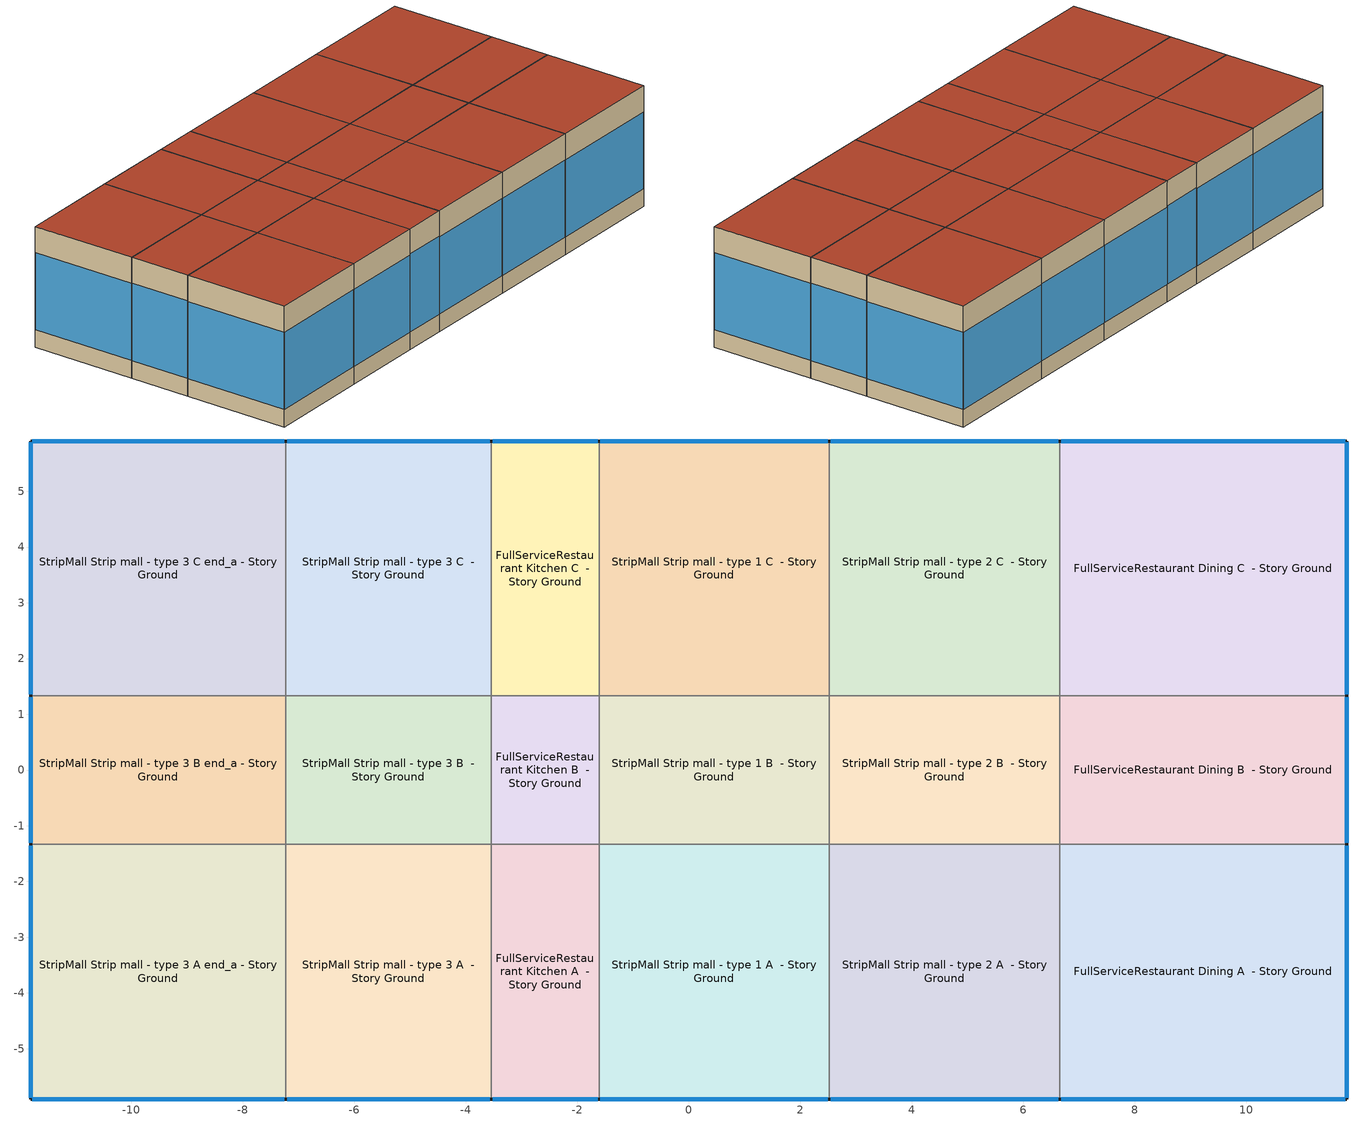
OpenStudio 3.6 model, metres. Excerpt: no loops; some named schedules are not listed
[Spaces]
StripMall Strip mall - type 3 A end_a - Story Ground
 floor ground (Foundation F 126 Perim 914 Area 209): -11.8,-5.9 -11.8,-1.33 -7.23,-1.33 -7.23,-5.9 z0
 wall outside: -11.8,-1.33 -11.8,-5.9 -7.23,-5.9 z0:5.18
 wall to StripMall Strip mall - type 3 B end_a - Story Ground: -7.23,-1.33 -11.8,-1.33 z0:5.18
 wall to StripMall Strip mall - type 3 A  - Story Ground: -7.23,-5.9 -7.23,-1.33 z0:5.18
 window (Window U-0.75 SHGC 0.65): -11.8,-1.36 -11.8,-5.88 / -11.78,-5.9 -7.26,-5.9 z0.76:4.06
 roof outside: -7.23,-5.9 -7.23,-1.33 -11.8,-1.33 -11.8,-5.9 z5.18
StripMall Strip mall - type 3 B end_a - Story Ground
 floor ground (Foundation F 126 Perim 266 Area 1217): -11.8,-1.33 -11.8,1.33 -7.23,1.33 -7.23,-1.33 z0
 wall outside: -11.8,1.33 -11.8,-1.33 z0:5.18
 wall to StripMall Strip mall - type 3 C end_a - Story Ground: -7.23,1.33 -11.8,1.33 z0:5.18
 wall to StripMall Strip mall - type 3 B  - Story Ground: -7.23,-1.33 -7.23,1.33 z0:5.18
 window (Window U-0.75 SHGC 0.65): -11.8,1.31 -11.8,-1.31 z0.76:4.09
 roof outside: -7.23,-1.33 -7.23,1.33 -11.8,1.33 -11.8,-1.33 z5.18
StripMall Strip mall - type 3 C end_a - Story Ground
 floor ground (Foundation F 126 Perim 914 Area 209): -11.8,1.33 -11.8,5.9 -7.23,5.9 -7.23,1.33 z0
 wall outside: -7.23,5.9 -11.8,5.9 -11.8,1.33 z0:5.18
 wall to StripMall Strip mall - type 3 C  - Story Ground: -7.23,1.33 -7.23,5.9 z0:5.18
 window (Window U-0.75 SHGC 0.65): -11.8,5.88 -11.8,1.36 / -7.26,5.9 -11.78,5.9 z0.76:4.06
 roof outside: -7.23,1.33 -7.23,5.9 -11.8,5.9 -11.8,1.33 z5.18
StripMall Strip mall - type 3 A  - Story Ground
 floor ground (Foundation F 126 Perim 369 Area 1688): -7.23,-5.9 -7.23,-1.33 -3.54,-1.33 -3.54,-5.9 z0
 wall outside: -7.23,-5.9 -3.54,-5.9 z0:5.18
 wall to StripMall Strip mall - type 3 B  - Story Ground: -3.54,-1.33 -7.23,-1.33 z0:5.18
 wall to FullServiceRestaurant Kitchen A  - Story Ground: -3.54,-5.9 -3.54,-1.33 z0:5.18
 window (Window U-0.75 SHGC 0.65): -7.21,-5.9 -3.57,-5.9 z0.76:4.07
 roof outside: -3.54,-5.9 -3.54,-1.33 -7.23,-1.33 -7.23,-5.9 z5.18
StripMall Strip mall - type 3 B  - Story Ground
 floor ground (Foundation F 126 Perim 0 Area 982): -7.23,-1.33 -7.23,1.33 -3.54,1.33 -3.54,-1.33 z0
 wall to StripMall Strip mall - type 3 C  - Story Ground: -3.54,1.33 -7.23,1.33 z0:5.18
 wall to FullServiceRestaurant Kitchen B  - Story Ground: -3.54,-1.33 -3.54,1.33 z0:5.18
 roof outside: -3.54,-1.33 -3.54,1.33 -7.23,1.33 -7.23,-1.33 z5.18
StripMall Strip mall - type 3 C  - Story Ground
 floor ground (Foundation F 126 Perim 369 Area 1688): -7.23,1.33 -7.23,5.9 -3.54,5.9 -3.54,1.33 z0
 wall outside: -3.54,5.9 -7.23,5.9 z0:5.18
 wall to FullServiceRestaurant Kitchen C  - Story Ground: -3.54,1.33 -3.54,5.9 z0:5.18
 window (Window U-0.75 SHGC 0.65): -3.57,5.9 -7.21,5.9 z0.76:4.07
 roof outside: -3.54,1.33 -3.54,5.9 -7.23,5.9 -7.23,1.33 z5.18
FullServiceRestaurant Kitchen A  - Story Ground
 floor ground (Foundation F 126 Perim 193 Area 883): -3.54,-5.9 -3.54,-1.33 -1.61,-1.33 -1.61,-5.9 z0
 wall outside: -3.54,-5.9 -1.61,-5.9 z0:5.18
 wall to FullServiceRestaurant Kitchen B  - Story Ground: -1.61,-1.33 -3.54,-1.33 z0:5.18
 wall to StripMall Strip mall - type 1 A  - Story Ground: -1.61,-5.9 -1.61,-1.33 z0:5.18
 window (Window U-0.75 SHGC 0.65): -3.52,-5.9 -1.63,-5.9 z0.76:4.11
 roof outside: -1.61,-5.9 -1.61,-1.33 -3.54,-1.33 -3.54,-5.9 z5.18
FullServiceRestaurant Kitchen B  - Story Ground
 floor ground (Foundation F 126 Perim 0 Area 514): -3.54,-1.33 -3.54,1.33 -1.61,1.33 -1.61,-1.33 z0
 wall to FullServiceRestaurant Kitchen C  - Story Ground: -1.61,1.33 -3.54,1.33 z0:5.18
 wall to StripMall Strip mall - type 1 B  - Story Ground: -1.61,-1.33 -1.61,1.33 z0:5.18
 roof outside: -1.61,-1.33 -1.61,1.33 -3.54,1.33 -3.54,-1.33 z5.18
FullServiceRestaurant Kitchen C  - Story Ground
 floor ground (Foundation F 126 Perim 193 Area 883): -3.54,1.33 -3.54,5.9 -1.61,5.9 -1.61,1.33 z0
 wall outside: -1.61,5.9 -3.54,5.9 z0:5.18
 wall to StripMall Strip mall - type 1 C  - Story Ground: -1.61,1.33 -1.61,5.9 z0:5.18
 window (Window U-0.75 SHGC 0.65): -1.63,5.9 -3.52,5.9 z0.76:4.11
 roof outside: -1.61,1.33 -1.61,5.9 -3.54,5.9 -3.54,1.33 z5.18
StripMall Strip mall - type 1 A  - Story Ground
 floor ground (Foundation F 126 Perim 413 Area 1889): -1.61,-5.9 -1.61,-1.33 2.52,-1.33 2.52,-5.9 z0
 wall outside: -1.61,-5.9 2.52,-5.9 z0:5.18
 wall to StripMall Strip mall - type 1 B  - Story Ground: 2.52,-1.33 -1.61,-1.33 z0:5.18
 wall to StripMall Strip mall - type 2 A  - Story Ground: 2.52,-5.9 2.52,-1.33 z0:5.18
 window (Window U-0.75 SHGC 0.65): -1.58,-5.9 2.5,-5.9 z0.76:4.07
 roof outside: 2.52,-5.9 2.52,-1.33 -1.61,-1.33 -1.61,-5.9 z5.18
StripMall Strip mall - type 1 B  - Story Ground
 floor ground (Foundation F 126 Perim 0 Area 1099): -1.61,-1.33 -1.61,1.33 2.52,1.33 2.52,-1.33 z0
 wall to StripMall Strip mall - type 1 C  - Story Ground: 2.52,1.33 -1.61,1.33 z0:5.18
 wall to StripMall Strip mall - type 2 B  - Story Ground: 2.52,-1.33 2.52,1.33 z0:5.18
 roof outside: 2.52,-1.33 2.52,1.33 -1.61,1.33 -1.61,-1.33 z5.18
StripMall Strip mall - type 1 C  - Story Ground
 floor ground (Foundation F 126 Perim 413 Area 1889): -1.61,1.33 -1.61,5.9 2.52,5.9 2.52,1.33 z0
 wall outside: 2.52,5.9 -1.61,5.9 z0:5.18
 wall to StripMall Strip mall - type 2 C  - Story Ground: 2.52,1.33 2.52,5.9 z0:5.18
 window (Window U-0.75 SHGC 0.65): 2.5,5.9 -1.58,5.9 z0.76:4.07
 roof outside: 2.52,1.33 2.52,5.9 -1.61,5.9 -1.61,1.33 z5.18
StripMall Strip mall - type 2 A  - Story Ground
 floor ground (Foundation F 126 Perim 413 Area 1889): 2.52,-5.9 2.52,-1.33 6.65,-1.33 6.65,-5.9 z0
 wall outside: 2.52,-5.9 6.65,-5.9 z0:5.18
 wall to StripMall Strip mall - type 2 B  - Story Ground: 6.65,-1.33 2.52,-1.33 z0:5.18
 wall to FullServiceRestaurant Dining A  - Story Ground: 6.65,-5.9 6.65,-1.33 z0:5.18
 window (Window U-0.75 SHGC 0.65): 2.55,-5.9 6.63,-5.9 z0.76:4.07
 roof outside: 6.65,-5.9 6.65,-1.33 2.52,-1.33 2.52,-5.9 z5.18
StripMall Strip mall - type 2 B  - Story Ground
 floor ground (Foundation F 126 Perim 0 Area 1099): 2.52,-1.33 2.52,1.33 6.65,1.33 6.65,-1.33 z0
 wall to StripMall Strip mall - type 2 C  - Story Ground: 6.65,1.33 2.52,1.33 z0:5.18
 wall to FullServiceRestaurant Dining B  - Story Ground: 6.65,-1.33 6.65,1.33 z0:5.18
 roof outside: 6.65,-1.33 6.65,1.33 2.52,1.33 2.52,-1.33 z5.18
StripMall Strip mall - type 2 C  - Story Ground
 floor ground (Foundation F 126 Perim 413 Area 1889): 2.52,1.33 2.52,5.9 6.65,5.9 6.65,1.33 z0
 wall outside: 6.65,5.9 2.52,5.9 z0:5.18
 wall to FullServiceRestaurant Dining C  - Story Ground: 6.65,1.33 6.65,5.9 z0:5.18
 window (Window U-0.75 SHGC 0.65): 6.63,5.9 2.55,5.9 z0.76:4.07
 roof outside: 6.65,1.33 6.65,5.9 2.52,5.9 2.52,1.33 z5.18
FullServiceRestaurant Dining A  - Story Ground
 floor ground (Foundation F 126 Perim 972 Area 2355): 6.65,-5.9 6.65,-1.33 11.8,-1.33 11.8,-5.9 z0
 wall outside: 6.65,-5.9 11.8,-5.9 11.8,-1.33 z0:5.18
 wall to FullServiceRestaurant Dining B  - Story Ground: 11.8,-1.33 6.65,-1.33 z0:5.18
 window (Window U-0.75 SHGC 0.65): 6.68,-5.9 11.78,-5.9 / 11.8,-5.88 11.8,-1.36 z0.76:4.06
 roof outside: 11.8,-5.9 11.8,-1.33 6.65,-1.33 6.65,-5.9 z5.18
FullServiceRestaurant Dining B  - Story Ground
 floor ground (Foundation F 126 Perim 266 Area 1371): 6.65,-1.33 6.65,1.33 11.8,1.33 11.8,-1.33 z0
 wall outside: 11.8,-1.33 11.8,1.33 z0:5.18
 wall to FullServiceRestaurant Dining C  - Story Ground: 11.8,1.33 6.65,1.33 z0:5.18
 window (Window U-0.75 SHGC 0.65): 11.8,-1.31 11.8,1.31 z0.76:4.09
 roof outside: 11.8,-1.33 11.8,1.33 6.65,1.33 6.65,-1.33 z5.18
FullServiceRestaurant Dining C  - Story Ground
 floor ground (Foundation F 126 Perim 972 Area 2355): 6.65,1.33 6.65,5.9 11.8,5.9 11.8,1.33 z0
 wall outside: 11.8,1.33 11.8,5.9 6.65,5.9 z0:5.18
 window (Window U-0.75 SHGC 0.65): 11.78,5.9 6.68,5.9 / 11.8,1.36 11.8,5.88 z0.76:4.06
 roof outside: 11.8,1.33 11.8,5.9 6.65,5.9 6.65,1.33 z5.18
[Site]
Pryor Fld Rgnl_AL_USA: Latitude {deg}=34.65; Longitude {deg}=-86.95; Time Zone {hr}=-6; Elevation {m}=180; Terrain=City
[Site:WaterMainsTemperature]
Calculation Method=Correlation; Annual Average Outdoor Air Temperature {C}=16.3492; Maximum Difference In Monthly Average Outdoor Air Temperatures {deltaC}=23.16
[SizingPeriod:DesignDay] Daily Dry-Bulb Temperature Range {deltaC}=11.1; Barometric Pressure {Pa}=99181; Wind Speed {m/s}=3; Wind Direction {deg}=280; Rain Indicator=No; Snow Indicator=No; Day of Month=21; Month=7; Day Type=SummerDesignDay; Daylight Saving Time Indicator=No; Dry-Bulb Temperature Range Modifier Type=DefaultMultipliers; Solar Model Indicator=ASHRAETau; ASHRAE Clear Sky Optical Depth for Beam Irradiance=0.442; ASHRAE Clear Sky Optical Depth for Diffuse Irradiance=2.182
Name | Maximum Dry-Bulb Temperature {C} | Humidity Condition Type | Wetbulb or DewPoint at Maximum Dry-Bulb {C}
Pryor Fld Rgnl Ann Clg .4% Condns DB=>MWB 1 | 35.1 | Wetbulb | 24.2
Pryor Fld Rgnl Ann Clg .4% Condns WB=>MDB 1 | 31.6 | Wetbulb | 25.7
Pryor Fld Rgnl Ann Clg 1% Condns DB=>MWB 1 | 33.8 | Wetbulb | 23.6
Pryor Fld Rgnl Ann Clg 2% Condns DP=>MDB 1 | 26.9 | Dewpoint | 22.9
[ClimateZones]
Climate Zone Institution Name 1=ASHRAE; Climate Zone Document Name 1=ANSI/ASHRAE Standard 169; Climate Zone Document Year 1=2006; Climate Zone Value 1=ASHRAE 169-2013-3A
[Building]
ComStock DOE Ref 1980-2004|RetailStripmall|FullServiceRestaurant: Default Construction Set=ComStock DOE Ref 1980-2004 - StMall - ASHRAE 169-2013-3A; Default Schedule Set=Building Default Schedule Set; Standards Building Type=StripMall
[Site:GroundTemperature:FCfactorMethod]
January Ground Temperature {C}=16; February Ground Temperature {C}=11.9; March Ground Temperature {C}=7.7; April Ground Temperature {C}=4; May Ground Temperature {C}=7.9; June Ground Temperature {C}=13.8; July Ground Temperature {C}=17.2; August Ground Temperature {C}=20.8; September Ground Temperature {C}=24.8; October Ground Temperature {C}=26.1; November Ground Temperature {C}=26.5; December Ground Temperature {C}=22.5
[Construction:FfactorGroundFloor] F-Factor {W/m-K}=1.26344
Name | Area {m2} | PerimeterExposed {m}
Foundation F 126 Perim 972 Area 2355 | 23.549 | 9.72269
Foundation F 126 Perim 413 Area 1889 | 18.8901 | 4.1317
Foundation F 126 Perim 0 Area 1099 | 10.9938 | 0
Foundation F 126 Perim 914 Area 209 | 20.9032 | 9.144
Foundation F 126 Perim 266 Area 1371 | 13.7052 | 2.66085
Foundation F 126 Perim 266 Area 1217 | 12.1654 | 2.66085
Foundation F 126 Perim 369 Area 1688 | 16.8771 | 3.6914
Foundation F 126 Perim 0 Area 982 | 9.82227 | 0
Foundation F 126 Perim 193 Area 883 | 8.8341 | 1.93222
Foundation F 126 Perim 0 Area 514 | 5.14135 | 0
[DefaultConstructionSet]
ComStock DOE Ref 1980-2004 - StMall - ASHRAE 169-2013-3A: Default Exterior Surface Constructions=Default Surface Constructions 1; Default Interior Surface Constructions=Default Surface Constructions 2; Default Ground Contact Surface Constructions=Default Surface Constructions 3; Default Exterior SubSurface Constructions=Default Sub Surface Constructions 1; Default Interior SubSurface Constructions=Default Sub Surface Constructions 2; Interior Partition Construction=Typical Interior Partition
[DefaultSurfaceConstructions]
Name | Floor Construction | Wall Construction | Roof Ceiling Construction
Default Surface Constructions 1 | Typical Insulated Exterior Mass Floor | Typical Insulated Steel Framed Exterior Wall R-7.69 | Typical IEAD Roof R-13.89
Default Surface Constructions 2 | Typical Interior Floor | Typical Interior Wall | Typical Interior Ceiling
Default Surface Constructions 3 | Typical Insulated Carpeted 6in Slab Floor | Typical Insulated Basement Mass Wall R-6.99
[Construction]
Typical Insulated Exterior Mass Floor: Typical Insulation R-5.51, 4 in. Normalweight Concrete Floor, Typical Carpet Pad
Typical Insulated Steel Framed Exterior Wall R-7.69: 25mm Stucco, 5/8 in. Gypsum Board, Typical Insulation R-5.51, 5/8 in. Gypsum Board
Typical IEAD Roof R-13.89: Roof Membrane, Typical Insulation R-12.77, Metal Roof Surface
Typical Interior Floor: 100mm Normalweight concrete floor, CP02 CARPET PAD
Typical Interior Wall: G01 13mm gypsum board, G01 13mm gypsum board
Typical Interior Ceiling: CP02 CARPET PAD, 100mm Normalweight concrete floor
Typical Insulated Carpeted 6in Slab Floor: 6 in. Normalweight Concrete Floor, Typical Carpet Pad
Typical Insulated Basement Mass Wall R-6.99: Typical Insulation R-5.44, 8 in. Concrete Block Basement Wall
U 0.72 SHGC 0.25 Simple Glazing Window U-0.72 SHGC 0.25: U 0.72 SHGC 0.25 Simple Glazing U-0.72 SHGC 0.25
U 0.72 SHGC 0.25 Simple Glazing Window U-0.72 SHGC 0.25 1: U 0.72 SHGC 0.25 Simple Glazing U-0.72 SHGC 0.25 1
Typical Insulated Metal Door: F08 Metal surface, Typical Insulation
U 0.88 SHGC 0.16 Sgl Ref-A-L Clr 6mm: REF A CLEAR LO 6MM
Typical Overhead Door: Typical Insulation
Typical Interior Window: Clear 3mm
Typical Interior Door; Typical Interior Partition: G05 25mm wood
InteriorFurnishings 1: Std Wood 6inch 1
Window U-0.75 SHGC 0.65: Simple Glazing Double - No LowE - Clear - Aluminum
[Material:NoMass] Roughness=Smooth; Thermal Absorptance=0.9; Solar Absorptance=0.7
Name | Thermal Resistance {m2-K/W} | Visible Absorptance
Typical Insulation R-5.51 | 0.970972 | 0.7
Typical Carpet Pad; CP02 CARPET PAD | 0.21648 | 0.8
Typical Insulation R-12.77 | 2.24922 | 0.7
Typical Insulation R-5.44 | 0.958542 | 0.7
Typical Insulation | 0.0282222 | 0.7
[Material] Thermal Absorptance=0.9
Name | Roughness | Thickness {m} | Conductivity {W/m-K} | Density {kg/m3} | Specific Heat {J/kg-K} | Solar Absorptance | Visible Absorptance
4 in. Normalweight Concrete Floor | MediumRough | 0.1016 | 2.31 | 2322 | 832 | 0.7 | 0.7
25mm Stucco | Smooth | 0.0254 | 0.72 | 1856 | 840 | 0.7 | 0.7
5/8 in. Gypsum Board | MediumSmooth | 0.0159 | 0.16 | 800 | 1090 | 0.7 | 0.7
Roof Membrane | VeryRough | 0.0095 | 0.16 | 1121.29 | 1460 | 0.7 | 0.7
Metal Roof Surface; F08 Metal surface | Smooth | 0.0008 | 45.28 | 7824 | 500 | 0.7 | 0.7
100mm Normalweight concrete floor | MediumRough | 0.1016 | 2.31045 | 2322 | 832.557 | 0.7 | 0.7
G01 13mm gypsum board | Smooth | 0.0127 | 0.160031 | 800.001 | 1090.73 | 0.7 | 0.5
6 in. Normalweight Concrete Floor | MediumRough | 0.1524 | 2.31 | 2322 | 832 | 0.7 | 0.7
8 in. Concrete Block Basement Wall | MediumRough | 0.2032 | 1.326 | 1842 | 912 | 0.7 | 0.7
G05 25mm wood | MediumSmooth | 0.0254 | 0.15 | 608 | 1630 | 0.5 | 0.5
Std Wood 6inch 1 | MediumSmooth | 0.15 | 0.12 | 540 | 1210 | 0.7 | 0.7
[DefaultSubSurfaceConstructions]
Name | Fixed Window Construction | Operable Window Construction | Door Construction | Glass Door Construction | Overhead Door Construction | Tubular Daylight Dome Construction | Tubular Daylight Diffuser Construction
Default Sub Surface Constructions 1 | U 0.72 SHGC 0.25 Simple Glazing Window U-0.72 SHGC 0.25 | U 0.72 SHGC 0.25 Simple Glazing Window U-0.72 SHGC 0.25 1 | Typical Insulated Metal Door | U 0.88 SHGC 0.16 Sgl Ref-A-L Clr 6mm | Typical Overhead Door | Typical Interior Window | Typical Interior Window
Default Sub Surface Constructions 2 | Typical Interior Window | Typical Interior Window | Typical Interior Door
[WindowMaterial:SimpleGlazingSystem]
Name | U-Factor {W/m2-K} | Solar Heat Gain Coefficient | Visible Transmittance
U 0.72 SHGC 0.25 Simple Glazing U-0.72 SHGC 0.25; U 0.72 SHGC 0.25 Simple Glazing U-0.72 SHGC 0.25 1 | 4.08835 | 0.25 | 0.13
Simple Glazing Double - No LowE - Clear - Aluminum | 4.23598 | 0.646 | 0.671
[WindowMaterial:Glazing] Optical Data Type=SpectralAverage; Infrared Transmittance at Normal Incidence=0; Front Side Infrared Hemispherical Emissivity=0.84; Conductivity {W/m-K}=0.9; Dirt Correction Factor for Solar and Visible Transmittance=1; Solar Diffusing=No
Name | Thickness {m} | Solar Transmittance at Normal Incidence | Front Side Solar Reflectance at Normal Incidence | Back Side Solar Reflectance at Normal Incidence | Visible Transmittance at Normal Incidence | Front Side Visible Reflectance at Normal Incidence | Back Side Visible Reflectance at Normal Incidence | Back Side Infrared Hemispherical Emissivity
REF A CLEAR LO 6MM | 0.006 | 0.066 | 0.341 | 0.493 | 0.08 | 0.41 | 0.37 | 0.4
Clear 3mm | 0.003 | 0.837 | 0.075 | 0.075 | 0.898 | 0.081 | 0.081 | 0.84
[SpaceType]
Name | Default Schedule Set | Design Specification Outdoor Air Object | Standards Building Type | Standards Space Type
StripMall Strip mall - type 1 - ComStock DOE Ref 1980-2004 | StripMall Strip mall - type 1 Schedule Set | StripMall Strip mall - type 1 Ventilation | StripMall | Strip mall - type 1
StripMall Strip mall - type 2 - ComStock DOE Ref 1980-2004 | StripMall Strip mall - type 2 Schedule Set | StripMall Strip mall - type 2 Ventilation | StripMall | Strip mall - type 2
StripMall Strip mall - type 3 - ComStock DOE Ref 1980-2004 | StripMall Strip mall - type 3 Schedule Set | StripMall Strip mall - type 3 Ventilation | StripMall | Strip mall - type 3
FullServiceRestaurant Kitchen - ComStock DOE Ref 1980-2004 | FullServiceRestaurant Kitchen Schedule Set | FullServiceRestaurant Kitchen Ventilation | FullServiceRestaurant | Kitchen
FullServiceRestaurant Dining - ComStock DOE Ref 1980-2004 | FullServiceRestaurant Dining Schedule Set | FullServiceRestaurant Dining Ventilation | FullServiceRestaurant | Dining
[BuildingStory]
Story Ground: Nominal Z Coordinate {m}=0; Nominal Floor to Floor Height {m}=5.1816
[Space] Building Story=Story Ground
Name | Space Type | Thermal Zone
StripMall Strip mall - type 3 A end_a - Story Ground | StripMall Strip mall - type 3 - ComStock DOE Ref 1980-2004 | Zone StripMall Strip mall - type 3 A end_a - Story Ground
StripMall Strip mall - type 3 B end_a - Story Ground | StripMall Strip mall - type 3 - ComStock DOE Ref 1980-2004 | Zone StripMall Strip mall - type 3 B end_a - Story Ground
StripMall Strip mall - type 3 C end_a - Story Ground | StripMall Strip mall - type 3 - ComStock DOE Ref 1980-2004 | Zone StripMall Strip mall - type 3 C end_a - Story Ground
StripMall Strip mall - type 3 A  - Story Ground | StripMall Strip mall - type 3 - ComStock DOE Ref 1980-2004 | Zone StripMall Strip mall - type 3 A  - Story Ground
StripMall Strip mall - type 3 B  - Story Ground | StripMall Strip mall - type 3 - ComStock DOE Ref 1980-2004 | Zone StripMall Strip mall - type 3 B  - Story Ground
StripMall Strip mall - type 3 C  - Story Ground | StripMall Strip mall - type 3 - ComStock DOE Ref 1980-2004 | Zone StripMall Strip mall - type 3 C  - Story Ground
FullServiceRestaurant Kitchen A  - Story Ground | FullServiceRestaurant Kitchen - ComStock DOE Ref 1980-2004 | Zone FullServiceRestaurant Kitchen A  - Story Ground
FullServiceRestaurant Kitchen B  - Story Ground | FullServiceRestaurant Kitchen - ComStock DOE Ref 1980-2004 | Zone FullServiceRestaurant Kitchen B  - Story Ground
FullServiceRestaurant Kitchen C  - Story Ground | FullServiceRestaurant Kitchen - ComStock DOE Ref 1980-2004 | Zone FullServiceRestaurant Kitchen C  - Story Ground
StripMall Strip mall - type 1 A  - Story Ground | StripMall Strip mall - type 1 - ComStock DOE Ref 1980-2004 | Zone StripMall Strip mall - type 1 A  - Story Ground
StripMall Strip mall - type 1 B  - Story Ground | StripMall Strip mall - type 1 - ComStock DOE Ref 1980-2004 | Zone StripMall Strip mall - type 1 B  - Story Ground
StripMall Strip mall - type 1 C  - Story Ground | StripMall Strip mall - type 1 - ComStock DOE Ref 1980-2004 | Zone StripMall Strip mall - type 1 C  - Story Ground
StripMall Strip mall - type 2 A  - Story Ground | StripMall Strip mall - type 2 - ComStock DOE Ref 1980-2004 | Zone StripMall Strip mall - type 2 A  - Story Ground
StripMall Strip mall - type 2 B  - Story Ground | StripMall Strip mall - type 2 - ComStock DOE Ref 1980-2004 | Zone StripMall Strip mall - type 2 B  - Story Ground
StripMall Strip mall - type 2 C  - Story Ground | StripMall Strip mall - type 2 - ComStock DOE Ref 1980-2004 | Zone StripMall Strip mall - type 2 C  - Story Ground
FullServiceRestaurant Dining A  - Story Ground | FullServiceRestaurant Dining - ComStock DOE Ref 1980-2004 | Zone FullServiceRestaurant Dining A  - Story Ground
FullServiceRestaurant Dining B  - Story Ground | FullServiceRestaurant Dining - ComStock DOE Ref 1980-2004 | Zone FullServiceRestaurant Dining B  - Story Ground
FullServiceRestaurant Dining C  - Story Ground | FullServiceRestaurant Dining - ComStock DOE Ref 1980-2004 | Zone FullServiceRestaurant Dining C  - Story Ground
[ThermalZone] Multiplier=1; Use Ideal Air Loads=No
Name | Thermostat
Zone StripMall Strip mall - type 3 A end_a - Story Ground | StripMall Strip mall - type 3 - ComStock DOE Ref 1980-2004 Thermostat 1
Zone StripMall Strip mall - type 3 B end_a - Story Ground | StripMall Strip mall - type 3 - ComStock DOE Ref 1980-2004 Thermostat 3
Zone StripMall Strip mall - type 3 C end_a - Story Ground | StripMall Strip mall - type 3 - ComStock DOE Ref 1980-2004 Thermostat 5
Zone StripMall Strip mall - type 3 A  - Story Ground | StripMall Strip mall - type 3 - ComStock DOE Ref 1980-2004 Thermostat
Zone StripMall Strip mall - type 3 B  - Story Ground | StripMall Strip mall - type 3 - ComStock DOE Ref 1980-2004 Thermostat 2
Zone StripMall Strip mall - type 3 C  - Story Ground | StripMall Strip mall - type 3 - ComStock DOE Ref 1980-2004 Thermostat 4
Zone FullServiceRestaurant Kitchen A  - Story Ground | FullServiceRestaurant Kitchen - ComStock DOE Ref 1980-2004 Thermostat
Zone FullServiceRestaurant Kitchen B  - Story Ground | FullServiceRestaurant Kitchen - ComStock DOE Ref 1980-2004 Thermostat 1
Zone FullServiceRestaurant Kitchen C  - Story Ground | FullServiceRestaurant Kitchen - ComStock DOE Ref 1980-2004 Thermostat 2
Zone StripMall Strip mall - type 1 A  - Story Ground | StripMall Strip mall - type 1 - ComStock DOE Ref 1980-2004 Thermostat
Zone StripMall Strip mall - type 1 B  - Story Ground | StripMall Strip mall - type 1 - ComStock DOE Ref 1980-2004 Thermostat 1
Zone StripMall Strip mall - type 1 C  - Story Ground | StripMall Strip mall - type 1 - ComStock DOE Ref 1980-2004 Thermostat 2
Zone StripMall Strip mall - type 2 A  - Story Ground | StripMall Strip mall - type 2 - ComStock DOE Ref 1980-2004 Thermostat
Zone StripMall Strip mall - type 2 B  - Story Ground | StripMall Strip mall - type 2 - ComStock DOE Ref 1980-2004 Thermostat 1
Zone StripMall Strip mall - type 2 C  - Story Ground | StripMall Strip mall - type 2 - ComStock DOE Ref 1980-2004 Thermostat 2
Zone FullServiceRestaurant Dining A  - Story Ground | FullServiceRestaurant Dining - ComStock DOE Ref 1980-2004 Thermostat
Zone FullServiceRestaurant Dining B  - Story Ground | FullServiceRestaurant Dining - ComStock DOE Ref 1980-2004 Thermostat 1
Zone FullServiceRestaurant Dining C  - Story Ground | FullServiceRestaurant Dining - ComStock DOE Ref 1980-2004 Thermostat 2
[People:Definition] Number of People Calculation Method=People/Area; Fraction Radiant=0.3
Name | People per Space Floor Area {person/m2}
FullServiceRestaurant Dining People Definition | 0.721182
FullServiceRestaurant Kitchen People Definition | 0.0538196
StripMall Strip mall - type 1 People Definition; StripMall Strip mall - type 2 People Definition; StripMall Strip mall - type 3 People Definition | 0.161459
[People] Work Efficiency Schedule=Work Efficiency Schedule; Clothing Insulation Schedule=Clothing Schedule; Air Velocity Schedule=Air Velocity Schedule; Multiplier=1
Name | People Definition | Space or SpaceType
FullServiceRestaurant Dining People | FullServiceRestaurant Dining People Definition | FullServiceRestaurant Dining - ComStock DOE Ref 1980-2004
FullServiceRestaurant Kitchen People | FullServiceRestaurant Kitchen People Definition | FullServiceRestaurant Kitchen - ComStock DOE Ref 1980-2004
StripMall Strip mall - type 1 People | StripMall Strip mall - type 1 People Definition | StripMall Strip mall - type 1 - ComStock DOE Ref 1980-2004
StripMall Strip mall - type 2 People | StripMall Strip mall - type 2 People Definition | StripMall Strip mall - type 2 - ComStock DOE Ref 1980-2004
StripMall Strip mall - type 3 People | StripMall Strip mall - type 3 People Definition | StripMall Strip mall - type 3 - ComStock DOE Ref 1980-2004
[Lights:Definition] Design Level Calculation Method=Watts/Area; Fraction Visible=0.2; Return Air Fraction=0
Name | Watts per Space Floor Area {W/m2} | Fraction Radiant
FullServiceRestaurant Dining - ComStock DOE Ref 1980-2004 General Lights Definition | 2.41972 | 0.31
FullServiceRestaurant Dining - ComStock DOE Ref 1980-2004 Task Lights Definition | 4.44268 | 0.125
FullServiceRestaurant Dining - ComStock DOE Ref 1980-2004 Wall Wash Lights Definition | 6.57466 | 0.125
StripMall Strip mall - type 3 - ComStock DOE Ref 1980-2004 General Lights Definition; StripMall Strip mall - type 2 - ComStock DOE Ref 1980-2004 General Lights Definition; StripMall Strip mall - type 1 - ComStock DOE Ref 1980-2004 General Lights Definition | 9.60024 | 0.31
StripMall Strip mall - type 3 - ComStock DOE Ref 1980-2004 Supplemental Lights Definition; StripMall Strip mall - type 2 - ComStock DOE Ref 1980-2004 Supplemental Lights Definition; StripMall Strip mall - type 1 - ComStock DOE Ref 1980-2004 Supplemental Lights Definition | 3.93529 | 0.125
StripMall Strip mall - type 3 - ComStock DOE Ref 1980-2004 Wall Wash Lights Definition; StripMall Strip mall - type 2 - ComStock DOE Ref 1980-2004 Wall Wash Lights Definition; StripMall Strip mall - type 1 - ComStock DOE Ref 1980-2004 Wall Wash Lights Definition | 3.88844 | 0.125
FullServiceRestaurant Kitchen - ComStock DOE Ref 1980-2004 General Lights Definition | 9.13396 | 0.31
FullServiceRestaurant Kitchen - ComStock DOE Ref 1980-2004 Task Lights Definition | 14.7651 | 0.125
[ElectricEquipment:Definition]
Name | Design Level Calculation Method | Watts per Space Floor Area {W/m2} | Fraction Latent | Fraction Radiant | Fraction Lost | Design Level {W}
FullServiceRestaurant Dining Elec Equip Definition | Watts/Area | 27.1251 | 0.25 | 0.3 | 0
misc_electric_kitchen_equipment_definition | Watts/Area | 16.8455 | 0.25 | 0.3 | 0.2
StripMall Strip mall - type 1 Elec Equip Definition; StripMall Strip mall - type 2 Elec Equip Definition; StripMall Strip mall - type 3 Elec Equip Definition | Watts/Area | 3.83902 | 0 | 0.5 | 0
electric_griddle_equipment_definition_bldg_quantity=0.3 | EquipmentLevel |  | 0.25 | 0.3 | 0.2 | 3600
electric_fryer_equipment_definition_bldg_quantity=1.3 | EquipmentLevel |  | 0.25 | 0.3 | 0.2 | 28600
[ElectricEquipment]
Name | Electric Equipment Definition | Space or SpaceType | Schedule | Multiplier
FullServiceRestaurant Dining Elec Equip | FullServiceRestaurant Dining Elec Equip Definition | FullServiceRestaurant Dining - ComStock DOE Ref 1980-2004 | FoodService_Restaurant BLDG_EQUIP_EndUseData BPR Adjusted
misc_electric_kitchen_equipment | misc_electric_kitchen_equipment_definition | FullServiceRestaurant Kitchen - ComStock DOE Ref 1980-2004 | FoodService_Restaurant BLDG_EQUIP_EndUseData BPR Adjusted
StripMall Strip mall - type 1 Elec Equip | StripMall Strip mall - type 1 Elec Equip Definition | StripMall Strip mall - type 1 - ComStock DOE Ref 1980-2004 | Mercantile_Retail BLDG_EQUIP_EndUseData BPR Adjusted
StripMall Strip mall - type 2 Elec Equip | StripMall Strip mall - type 2 Elec Equip Definition | StripMall Strip mall - type 2 - ComStock DOE Ref 1980-2004 | Mercantile_Retail BLDG_EQUIP_EndUseData BPR Adjusted
StripMall Strip mall - type 3 Elec Equip | StripMall Strip mall - type 3 Elec Equip Definition | StripMall Strip mall - type 3 - ComStock DOE Ref 1980-2004 | Mercantile_Retail BLDG_EQUIP_EndUseData BPR Adjusted
electric_griddle_equipment_bldg_quantity=0.3 | electric_griddle_equipment_definition_bldg_quantity=0.3 | FullServiceRestaurant Kitchen - ComStock DOE Ref 1980-2004 | FoodService_Restaurant BLDG_EQUIP_EndUseData BPR Adjusted | 0.333333
electric_fryer_equipment_bldg_quantity=1.3 | electric_fryer_equipment_definition_bldg_quantity=1.3 | FullServiceRestaurant Kitchen - ComStock DOE Ref 1980-2004 | FoodService_Restaurant BLDG_EQUIP_EndUseData BPR Adjusted | 0.333333
[DesignSpecification:OutdoorAir] Outdoor Air Method=Sum
Name | Outdoor Air Flow per Person {m3/s-person} | Outdoor Air Flow per Floor Area {m3/s-m2}
FullServiceRestaurant Dining Ventilation | 0.00943895
FullServiceRestaurant Kitchen Ventilation |  | 0.0023876
StripMall Strip mall - type 1 Ventilation; StripMall Strip mall - type 2 Ventilation; StripMall Strip mall - type 3 Ventilation |  | 0.001524
[DefaultScheduleSet]
Name | Number of People Schedule | People Activity Level Schedule | Lighting Schedule | Electric Equipment Schedule | Infiltration Schedule | Gas Equipment Schedule | Hours of Operation Schedule
FullServiceRestaurant Dining Schedule Set | FullServiceRestaurant Bldg Occ | FullServiceRestaurant Activity | FoodService_Restaurant BLDG_LIGHT_EndUseData | FoodService_Restaurant BLDG_EQUIP_EndUseData | FullServiceRestaurant Infil Half On
FullServiceRestaurant Kitchen Schedule Set | FullServiceRestaurant Bldg Occ | FullServiceRestaurant Activity | FoodService_Restaurant BLDG_LIGHT_EndUseData | FoodService_Restaurant BLDG_EQUIP_EndUseData | FullServiceRestaurant Infil Half On | FullServiceRestaurant Gas Equip
StripMall Strip mall - type 1 Schedule Set; StripMall Strip mall - type 2 Schedule Set; StripMall Strip mall - type 3 Schedule Set | StripMall Bldg Occ | StripMall Activity | Mercantile_Retail BLDG_LIGHT_EndUseData | Mercantile_Retail BLDG_EQUIP_EndUseData | StripMall Infil Half On
Building Default Schedule Set |  |  |  |  |  |  | Building Hours of Operation NonResidential
[Exterior:Lights:Definition]
Name | Design Level {W}
Parking Areas and Drives Def (W/ft^2) | 0.0497494
Building Facades Def (W/ft^2) | 0.25
Main Entries Def (W/ft) | 30
Other Doors Def (W/ft) | 25
[Exterior:Lights] Schedule=Always On Discrete; Control Option=AstronomicalClock
Name | Exterior Lights Definition | Multiplier
Parking Areas and Drives | Parking Areas and Drives Def (W/ft^2) | 7600.81
Building Facades | Building Facades Def (W/ft^2) | 3950.44
Main Entries | Main Entries Def (W/ft) | 10.08
Other Doors | Other Doors Def (W/ft) | 6.624
[ThermostatSetpoint:DualSetpoint]
Name | Heating Setpoint Temperature Schedule | Cooling Setpoint Temperature Schedule
FullServiceRestaurant Dining - ComStock DOE Ref 1980-2004 Thermostat; FullServiceRestaurant Dining - ComStock DOE Ref 1980-2004 Thermostat 1; FullServiceRestaurant Dining - ComStock DOE Ref 1980-2004 Thermostat 2 | FullServiceRestaurant HtgSetp | FullServiceRestaurant ClgSetp
FullServiceRestaurant Kitchen - ComStock DOE Ref 1980-2004 Thermostat; FullServiceRestaurant Kitchen - ComStock DOE Ref 1980-2004 Thermostat 1; FullServiceRestaurant Kitchen - ComStock DOE Ref 1980-2004 Thermostat 2 | FullServiceRestaurant HtgSetp Kitchen | FullServiceRestaurant ClgSetp Kitchen
StripMall Strip mall - type 1 - ComStock DOE Ref 1980-2004 Thermostat; StripMall Strip mall - type 1 - ComStock DOE Ref 1980-2004 Thermostat 1; StripMall Strip mall - type 1 - ComStock DOE Ref 1980-2004 Thermostat 2; StripMall Strip mall - type 2 - ComStock DOE Ref 1980-2004 Thermostat; StripMall Strip mall - type 2 - ComStock DOE Ref 1980-2004 Thermostat 1; StripMall Strip mall - type 2 - ComStock DOE Ref 1980-2004 Thermostat 2; StripMall Strip mall - type 3 - ComStock DOE Ref 1980-2004 Thermostat; StripMall Strip mall - type 3 - ComStock DOE Ref 1980-2004 Thermostat 1; StripMall Strip mall - type 3 - ComStock DOE Ref 1980-2004 Thermostat 2; StripMall Strip mall - type 3 - ComStock DOE Ref 1980-2004 Thermostat 3; StripMall Strip mall - type 3 - ComStock DOE Ref 1980-2004 Thermostat 4; StripMall Strip mall - type 3 - ComStock DOE Ref 1980-2004 Thermostat 5 | StripMall HtgSetp | StripMall ClgSetp
[InternalMass:Definition]
Internal Mass Definition 2: Construction=InteriorFurnishings 1; Design Level Calculation Method=SurfaceArea/Area; Surface Area per Space Floor Area=2
[InternalMass] Internal Mass Definition=Internal Mass Definition 2; Multiplier=1
Name | Space or SpaceType
FullServiceRestaurant Dining C  - Story Ground Mass | FullServiceRestaurant Dining C  - Story Ground
FullServiceRestaurant Dining A  - Story Ground Mass | FullServiceRestaurant Dining A  - Story Ground
StripMall Strip mall - type 2 C  - Story Ground Mass | StripMall Strip mall - type 2 C  - Story Ground
StripMall Strip mall - type 2 B  - Story Ground Mass | StripMall Strip mall - type 2 B  - Story Ground
StripMall Strip mall - type 3 A end_a - Story Ground Mass | StripMall Strip mall - type 3 A end_a - Story Ground
FullServiceRestaurant Dining B  - Story Ground Mass | FullServiceRestaurant Dining B  - Story Ground
StripMall Strip mall - type 2 A  - Story Ground Mass | StripMall Strip mall - type 2 A  - Story Ground
StripMall Strip mall - type 3 B end_a - Story Ground Mass | StripMall Strip mall - type 3 B end_a - Story Ground
StripMall Strip mall - type 3 C  - Story Ground Mass | StripMall Strip mall - type 3 C  - Story Ground
StripMall Strip mall - type 3 A  - Story Ground Mass | StripMall Strip mall - type 3 A  - Story Ground
StripMall Strip mall - type 1 A  - Story Ground Mass | StripMall Strip mall - type 1 A  - Story Ground
StripMall Strip mall - type 3 B  - Story Ground Mass | StripMall Strip mall - type 3 B  - Story Ground
StripMall Strip mall - type 1 B  - Story Ground Mass | StripMall Strip mall - type 1 B  - Story Ground
StripMall Strip mall - type 1 C  - Story Ground Mass | StripMall Strip mall - type 1 C  - Story Ground
FullServiceRestaurant Kitchen A  - Story Ground Mass | FullServiceRestaurant Kitchen A  - Story Ground
StripMall Strip mall - type 3 C end_a - Story Ground Mass | StripMall Strip mall - type 3 C end_a - Story Ground
FullServiceRestaurant Kitchen B  - Story Ground Mass | FullServiceRestaurant Kitchen B  - Story Ground
FullServiceRestaurant Kitchen C  - Story Ground Mass | FullServiceRestaurant Kitchen C  - Story Ground
[Lights] Fraction Replaceable=1
Name | Lights Definition | Space or SpaceType | Schedule
FullServiceRestaurant Dining - ComStock DOE Ref 1980-2004 General Lighting | FullServiceRestaurant Dining - ComStock DOE Ref 1980-2004 General Lights Definition | FullServiceRestaurant Dining - ComStock DOE Ref 1980-2004 | FoodService_Restaurant BLDG_LIGHT_EndUseData BPR Adjusted
FullServiceRestaurant Dining - ComStock DOE Ref 1980-2004 Task Lighting | FullServiceRestaurant Dining - ComStock DOE Ref 1980-2004 Task Lights Definition | FullServiceRestaurant Dining - ComStock DOE Ref 1980-2004 | FoodService_Restaurant BLDG_LIGHT_EndUseData BPR Adjusted
FullServiceRestaurant Dining - ComStock DOE Ref 1980-2004 Wall Wash Lighting | FullServiceRestaurant Dining - ComStock DOE Ref 1980-2004 Wall Wash Lights Definition | FullServiceRestaurant Dining - ComStock DOE Ref 1980-2004 | FoodService_Restaurant BLDG_LIGHT_EndUseData BPR Adjusted
StripMall Strip mall - type 3 - ComStock DOE Ref 1980-2004 General Lighting | StripMall Strip mall - type 3 - ComStock DOE Ref 1980-2004 General Lights Definition | StripMall Strip mall - type 3 - ComStock DOE Ref 1980-2004 | Mercantile_Retail BLDG_LIGHT_EndUseData BPR Adjusted
StripMall Strip mall - type 3 - ComStock DOE Ref 1980-2004 Supplemental Lighting | StripMall Strip mall - type 3 - ComStock DOE Ref 1980-2004 Supplemental Lights Definition | StripMall Strip mall - type 3 - ComStock DOE Ref 1980-2004 | Mercantile_Retail BLDG_LIGHT_EndUseData BPR Adjusted
StripMall Strip mall - type 3 - ComStock DOE Ref 1980-2004 Wall Wash Lighting | StripMall Strip mall - type 3 - ComStock DOE Ref 1980-2004 Wall Wash Lights Definition | StripMall Strip mall - type 3 - ComStock DOE Ref 1980-2004 | Mercantile_Retail BLDG_LIGHT_EndUseData BPR Adjusted
StripMall Strip mall - type 2 - ComStock DOE Ref 1980-2004 General Lighting | StripMall Strip mall - type 2 - ComStock DOE Ref 1980-2004 General Lights Definition | StripMall Strip mall - type 2 - ComStock DOE Ref 1980-2004 | Mercantile_Retail BLDG_LIGHT_EndUseData BPR Adjusted
StripMall Strip mall - type 2 - ComStock DOE Ref 1980-2004 Supplemental Lighting | StripMall Strip mall - type 2 - ComStock DOE Ref 1980-2004 Supplemental Lights Definition | StripMall Strip mall - type 2 - ComStock DOE Ref 1980-2004 | Mercantile_Retail BLDG_LIGHT_EndUseData BPR Adjusted
StripMall Strip mall - type 2 - ComStock DOE Ref 1980-2004 Wall Wash Lighting | StripMall Strip mall - type 2 - ComStock DOE Ref 1980-2004 Wall Wash Lights Definition | StripMall Strip mall - type 2 - ComStock DOE Ref 1980-2004 | Mercantile_Retail BLDG_LIGHT_EndUseData BPR Adjusted
FullServiceRestaurant Kitchen - ComStock DOE Ref 1980-2004 General Lighting | FullServiceRestaurant Kitchen - ComStock DOE Ref 1980-2004 General Lights Definition | FullServiceRestaurant Kitchen - ComStock DOE Ref 1980-2004 | FoodService_Restaurant BLDG_LIGHT_EndUseData BPR Adjusted
FullServiceRestaurant Kitchen - ComStock DOE Ref 1980-2004 Task Lighting | FullServiceRestaurant Kitchen - ComStock DOE Ref 1980-2004 Task Lights Definition | FullServiceRestaurant Kitchen - ComStock DOE Ref 1980-2004 | FoodService_Restaurant BLDG_LIGHT_EndUseData BPR Adjusted
StripMall Strip mall - type 1 - ComStock DOE Ref 1980-2004 General Lighting | StripMall Strip mall - type 1 - ComStock DOE Ref 1980-2004 General Lights Definition | StripMall Strip mall - type 1 - ComStock DOE Ref 1980-2004 | Mercantile_Retail BLDG_LIGHT_EndUseData BPR Adjusted
StripMall Strip mall - type 1 - ComStock DOE Ref 1980-2004 Supplemental Lighting | StripMall Strip mall - type 1 - ComStock DOE Ref 1980-2004 Supplemental Lights Definition | StripMall Strip mall - type 1 - ComStock DOE Ref 1980-2004 | Mercantile_Retail BLDG_LIGHT_EndUseData BPR Adjusted
StripMall Strip mall - type 1 - ComStock DOE Ref 1980-2004 Wall Wash Lighting | StripMall Strip mall - type 1 - ComStock DOE Ref 1980-2004 Wall Wash Lights Definition | StripMall Strip mall - type 1 - ComStock DOE Ref 1980-2004 | Mercantile_Retail BLDG_LIGHT_EndUseData BPR Adjusted
[SpaceInfiltration:DesignFlowRate] Design Flow Rate Calculation Method=Flow/ExteriorArea; Flow per Exterior Surface Area {m3/s-m2}=0.000619923; Velocity Term Coefficient=0
Name | Space or SpaceType | Schedule | Constant Term Coefficient | Temperature Term Coefficient | Velocity Squared Term Coefficient
FullServiceRestaurant Dining C  - Story Ground HVAC On Infiltration | FullServiceRestaurant Dining C  - Story Ground | Infiltration HVAC On Schedule | 0.0037 | 0.005 | 0.046
FullServiceRestaurant Dining C  - Story Ground HVAC Off Infiltration | FullServiceRestaurant Dining C  - Story Ground | Infiltration HVAC Off Schedule | 0 | 0.0097 | 0.0596
FullServiceRestaurant Dining A  - Story Ground HVAC On Infiltration | FullServiceRestaurant Dining A  - Story Ground | Infiltration HVAC On Schedule | 0.0037 | 0.005 | 0.046
FullServiceRestaurant Dining A  - Story Ground HVAC Off Infiltration | FullServiceRestaurant Dining A  - Story Ground | Infiltration HVAC Off Schedule | 0 | 0.0097 | 0.0596
StripMall Strip mall - type 2 C  - Story Ground HVAC On Infiltration | StripMall Strip mall - type 2 C  - Story Ground | Infiltration HVAC On Schedule | 0.0037 | 0.005 | 0.046
StripMall Strip mall - type 2 C  - Story Ground HVAC Off Infiltration | StripMall Strip mall - type 2 C  - Story Ground | Infiltration HVAC Off Schedule | 0 | 0.0097 | 0.0596
StripMall Strip mall - type 2 B  - Story Ground HVAC On Infiltration | StripMall Strip mall - type 2 B  - Story Ground | Infiltration HVAC On Schedule | 0.0037 | 0.005 | 0.046
StripMall Strip mall - type 2 B  - Story Ground HVAC Off Infiltration | StripMall Strip mall - type 2 B  - Story Ground | Infiltration HVAC Off Schedule | 0 | 0.0097 | 0.0596
StripMall Strip mall - type 3 A end_a - Story Ground HVAC On Infiltration | StripMall Strip mall - type 3 A end_a - Story Ground | Infiltration HVAC On Schedule | 0.0037 | 0.005 | 0.046
StripMall Strip mall - type 3 A end_a - Story Ground HVAC Off Infiltration | StripMall Strip mall - type 3 A end_a - Story Ground | Infiltration HVAC Off Schedule | 0 | 0.0097 | 0.0596
FullServiceRestaurant Dining B  - Story Ground HVAC On Infiltration | FullServiceRestaurant Dining B  - Story Ground | Infiltration HVAC On Schedule | 0.0037 | 0.005 | 0.046
FullServiceRestaurant Dining B  - Story Ground HVAC Off Infiltration | FullServiceRestaurant Dining B  - Story Ground | Infiltration HVAC Off Schedule | 0 | 0.0097 | 0.0596
StripMall Strip mall - type 2 A  - Story Ground HVAC On Infiltration | StripMall Strip mall - type 2 A  - Story Ground | Infiltration HVAC On Schedule | 0.0037 | 0.005 | 0.046
StripMall Strip mall - type 2 A  - Story Ground HVAC Off Infiltration | StripMall Strip mall - type 2 A  - Story Ground | Infiltration HVAC Off Schedule | 0 | 0.0097 | 0.0596
StripMall Strip mall - type 3 B end_a - Story Ground HVAC On Infiltration | StripMall Strip mall - type 3 B end_a - Story Ground | Infiltration HVAC On Schedule | 0.0037 | 0.005 | 0.046
StripMall Strip mall - type 3 B end_a - Story Ground HVAC Off Infiltration | StripMall Strip mall - type 3 B end_a - Story Ground | Infiltration HVAC Off Schedule | 0 | 0.0097 | 0.0596
StripMall Strip mall - type 3 C  - Story Ground HVAC On Infiltration | StripMall Strip mall - type 3 C  - Story Ground | Infiltration HVAC On Schedule | 0.0037 | 0.005 | 0.046
StripMall Strip mall - type 3 C  - Story Ground HVAC Off Infiltration | StripMall Strip mall - type 3 C  - Story Ground | Infiltration HVAC Off Schedule | 0 | 0.0097 | 0.0596
StripMall Strip mall - type 3 A  - Story Ground HVAC On Infiltration | StripMall Strip mall - type 3 A  - Story Ground | Infiltration HVAC On Schedule | 0.0037 | 0.005 | 0.046
StripMall Strip mall - type 3 A  - Story Ground HVAC Off Infiltration | StripMall Strip mall - type 3 A  - Story Ground | Infiltration HVAC Off Schedule | 0 | 0.0097 | 0.0596
StripMall Strip mall - type 1 A  - Story Ground HVAC On Infiltration | StripMall Strip mall - type 1 A  - Story Ground | Infiltration HVAC On Schedule | 0.0037 | 0.005 | 0.046
StripMall Strip mall - type 1 A  - Story Ground HVAC Off Infiltration | StripMall Strip mall - type 1 A  - Story Ground | Infiltration HVAC Off Schedule | 0 | 0.0097 | 0.0596
StripMall Strip mall - type 3 B  - Story Ground HVAC On Infiltration | StripMall Strip mall - type 3 B  - Story Ground | Infiltration HVAC On Schedule | 0.0037 | 0.005 | 0.046
StripMall Strip mall - type 3 B  - Story Ground HVAC Off Infiltration | StripMall Strip mall - type 3 B  - Story Ground | Infiltration HVAC Off Schedule | 0 | 0.0097 | 0.0596
StripMall Strip mall - type 1 B  - Story Ground HVAC On Infiltration | StripMall Strip mall - type 1 B  - Story Ground | Infiltration HVAC On Schedule | 0.0037 | 0.005 | 0.046
StripMall Strip mall - type 1 B  - Story Ground HVAC Off Infiltration | StripMall Strip mall - type 1 B  - Story Ground | Infiltration HVAC Off Schedule | 0 | 0.0097 | 0.0596
StripMall Strip mall - type 1 C  - Story Ground HVAC On Infiltration | StripMall Strip mall - type 1 C  - Story Ground | Infiltration HVAC On Schedule | 0.0037 | 0.005 | 0.046
StripMall Strip mall - type 1 C  - Story Ground HVAC Off Infiltration | StripMall Strip mall - type 1 C  - Story Ground | Infiltration HVAC Off Schedule | 0 | 0.0097 | 0.0596
FullServiceRestaurant Kitchen A  - Story Ground HVAC On Infiltration | FullServiceRestaurant Kitchen A  - Story Ground | Infiltration HVAC On Schedule | 0.0037 | 0.005 | 0.046
FullServiceRestaurant Kitchen A  - Story Ground HVAC Off Infiltration | FullServiceRestaurant Kitchen A  - Story Ground | Infiltration HVAC Off Schedule | 0 | 0.0097 | 0.0596
StripMall Strip mall - type 3 C end_a - Story Ground HVAC On Infiltration | StripMall Strip mall - type 3 C end_a - Story Ground | Infiltration HVAC On Schedule | 0.0037 | 0.005 | 0.046
StripMall Strip mall - type 3 C end_a - Story Ground HVAC Off Infiltration | StripMall Strip mall - type 3 C end_a - Story Ground | Infiltration HVAC Off Schedule | 0 | 0.0097 | 0.0596
FullServiceRestaurant Kitchen B  - Story Ground HVAC On Infiltration | FullServiceRestaurant Kitchen B  - Story Ground | Infiltration HVAC On Schedule | 0.0037 | 0.005 | 0.046
FullServiceRestaurant Kitchen B  - Story Ground HVAC Off Infiltration | FullServiceRestaurant Kitchen B  - Story Ground | Infiltration HVAC Off Schedule | 0 | 0.0097 | 0.0596
FullServiceRestaurant Kitchen C  - Story Ground HVAC On Infiltration | FullServiceRestaurant Kitchen C  - Story Ground | Infiltration HVAC On Schedule | 0.0037 | 0.005 | 0.046
FullServiceRestaurant Kitchen C  - Story Ground HVAC Off Infiltration | FullServiceRestaurant Kitchen C  - Story Ground | Infiltration HVAC Off Schedule | 0 | 0.0097 | 0.0596
[Schedule:Ruleset]
Name | Default Day Schedule | Summer Design Day Schedule | Winter Design Day Schedule
Clothing Schedule | Clothing Schedule Default Winter Clothes
Air Velocity Schedule | Air Velocity Schedule Default
Work Efficiency Schedule | Work Efficiency Schedule Default
FullServiceRestaurant Bldg Occ | FullServiceRestaurant Bldg Occ Default | FullServiceRestaurant Bldg Occ Summer Design Day | FullServiceRestaurant Bldg Occ Winter Design Day
FullServiceRestaurant Activity | FullServiceRestaurant Activity Default | FullServiceRestaurant Activity Summer Design Day | FullServiceRestaurant Activity Winter Design Day
FoodService_Restaurant BLDG_LIGHT_EndUseData | FoodService_Restaurant BLDG_LIGHT_EndUseData Default | FoodService_Restaurant BLDG_LIGHT_EndUseData Summer Design Day | FoodService_Restaurant BLDG_LIGHT_EndUseData Winter Design Day
FoodService_Restaurant BLDG_EQUIP_EndUseData | FoodService_Restaurant BLDG_EQUIP_EndUseData Default | FoodService_Restaurant BLDG_EQUIP_EndUseData Summer Design Day | FoodService_Restaurant BLDG_EQUIP_EndUseData Winter Design Day
FullServiceRestaurant Infil Half On | FullServiceRestaurant Infil Half On Default | FullServiceRestaurant Infil Half On Summer Design Day | FullServiceRestaurant Infil Half On Winter Design Day
FullServiceRestaurant Gas Equip | FullServiceRestaurant Gas Equip Default | FullServiceRestaurant Gas Equip Summer Design Day | FullServiceRestaurant Gas Equip Winter Design Day
StripMall Bldg Occ | StripMall Bldg Occ Default | StripMall Bldg Occ Summer Design Day | StripMall Bldg Occ Winter Design Day
StripMall Activity | StripMall Activity Default | StripMall Activity Summer Design Day | StripMall Activity Winter Design Day
Mercantile_Retail BLDG_LIGHT_EndUseData | Mercantile_Retail BLDG_LIGHT_EndUseData Default | Mercantile_Retail BLDG_LIGHT_EndUseData Summer Design Day | Mercantile_Retail BLDG_LIGHT_EndUseData Winter Design Day
Mercantile_Retail BLDG_EQUIP_EndUseData | Mercantile_Retail BLDG_EQUIP_EndUseData Default | Mercantile_Retail BLDG_EQUIP_EndUseData Summer Design Day | Mercantile_Retail BLDG_EQUIP_EndUseData Winter Design Day
StripMall Infil Half On | StripMall Infil Half On Default | StripMall Infil Half On Summer Design Day | StripMall Infil Half On Winter Design Day
FullServiceRestaurant HtgSetp | FullServiceRestaurant HtgSetp Default | Schedule Day 5 | Schedule Day 6
FullServiceRestaurant ClgSetp | FullServiceRestaurant ClgSetp Default | Schedule Day 2 | Schedule Day 3
FullServiceRestaurant HtgSetp Kitchen | FullServiceRestaurant HtgSetp Kitchen Default | Schedule Day 17 | Schedule Day 18
FullServiceRestaurant ClgSetp Kitchen | FullServiceRestaurant ClgSetp Kitchen Default | Schedule Day 14 | Schedule Day 15
StripMall HtgSetp | StripMall HtgSetp Default | Schedule Day 11 | Schedule Day 12
StripMall ClgSetp | StripMall ClgSetp Default | Schedule Day 8 | Schedule Day 9
Building Hours of Operation NonResidential | Building Hours of Operation NonResidential Default | Building Hours of Operation NonResidential Summer Design Day | Building Hours of Operation NonResidential Winter Design Day
FoodService_Restaurant BLDG_LIGHT_EndUseData BPR Adjusted | FoodService_Restaurant BLDG_LIGHT_EndUseData Default 1 | FoodService_Restaurant BLDG_LIGHT_EndUseData Summer Design Day 1 | FoodService_Restaurant BLDG_LIGHT_EndUseData Winter Design Day 1
Mercantile_Retail BLDG_LIGHT_EndUseData BPR Adjusted | Mercantile_Retail BLDG_LIGHT_EndUseData Default 1 | Mercantile_Retail BLDG_LIGHT_EndUseData Summer Design Day 1 | Mercantile_Retail BLDG_LIGHT_EndUseData Winter Design Day 1
FoodService_Restaurant BLDG_EQUIP_EndUseData BPR Adjusted | FoodService_Restaurant BLDG_EQUIP_EndUseData Default 1 | FoodService_Restaurant BLDG_EQUIP_EndUseData Summer Design Day 1 | FoodService_Restaurant BLDG_EQUIP_EndUseData Winter Design Day 1
Mercantile_Retail BLDG_EQUIP_EndUseData BPR Adjusted | Mercantile_Retail BLDG_EQUIP_EndUseData Default 1 | Mercantile_Retail BLDG_EQUIP_EndUseData Summer Design Day 1 | Mercantile_Retail BLDG_EQUIP_EndUseData Winter Design Day 1
Infiltration HVAC On Schedule | Zone FullServiceRestaurant Dining C  - Story Ground PSZ-AC Occ Sch Default 4 | Zone FullServiceRestaurant Dining C  - Story Ground PSZ-AC Occ Sch Summer Design Day 4 | Zone FullServiceRestaurant Dining C  - Story Ground PSZ-AC Occ Sch Winter Design Day 4
Infiltration HVAC Off Schedule | Infiltration HVAC Off Schedule Default Day Schedule
[Schedule:Day]
Building Hours of Operation NonResidential Default: 9, 0, 0, 16, 0, 1, 24, 0, 0
Building Hours of Operation NonResidential Winter Design Day; Building Hours of Operation NonResidential Summer Design Day; Zone FullServiceRestaurant Dining C  - Story Ground PSZ-AC Occ Sch Summer Design Day 4; Zone FullServiceRestaurant Dining C  - Story Ground PSZ-AC Occ Sch Winter Design Day 4: 24, 0, 1
Zone FullServiceRestaurant Dining C  - Story Ground PSZ-AC Occ Sch Default 4: 8, 30, 0, 16, 50, 1, 24, 0, 0
Infiltration HVAC Off Schedule Default Day Schedule: 8, 30, 1, 16, 50, 0, 24, 0, 1
[Schedule:Rule] Date Specification Type=DateRange; Start Month=1; Start Day=1; End Month=12; End Day=31
Name | Schedule Ruleset | Rule Order | Day Schedule | Apply Sunday | Apply Saturday
Building Hours of Operation NonResidential Sunday Rule | Building Hours of Operation NonResidential | 0 | Building Hours of Operation NonResidential Sunday | Yes | Yes
Zone FullServiceRestaurant Dining C  - Story Ground PSZ-AC Occ Sch Sunday Rule 4 | Infiltration HVAC On Schedule | 0 | Zone FullServiceRestaurant Dining C  - Story Ground PSZ-AC Occ Sch Sunday 4 | Yes
Zone FullServiceRestaurant Dining C  - Story Ground PSZ-AC Occ Sch Saturday Rule 4 | Infiltration HVAC On Schedule | 1 | Zone FullServiceRestaurant Dining C  - Story Ground PSZ-AC Occ Sch Saturday 4 |  | Yes
[Schedule:Constant]
Always On Discrete: Value=1
